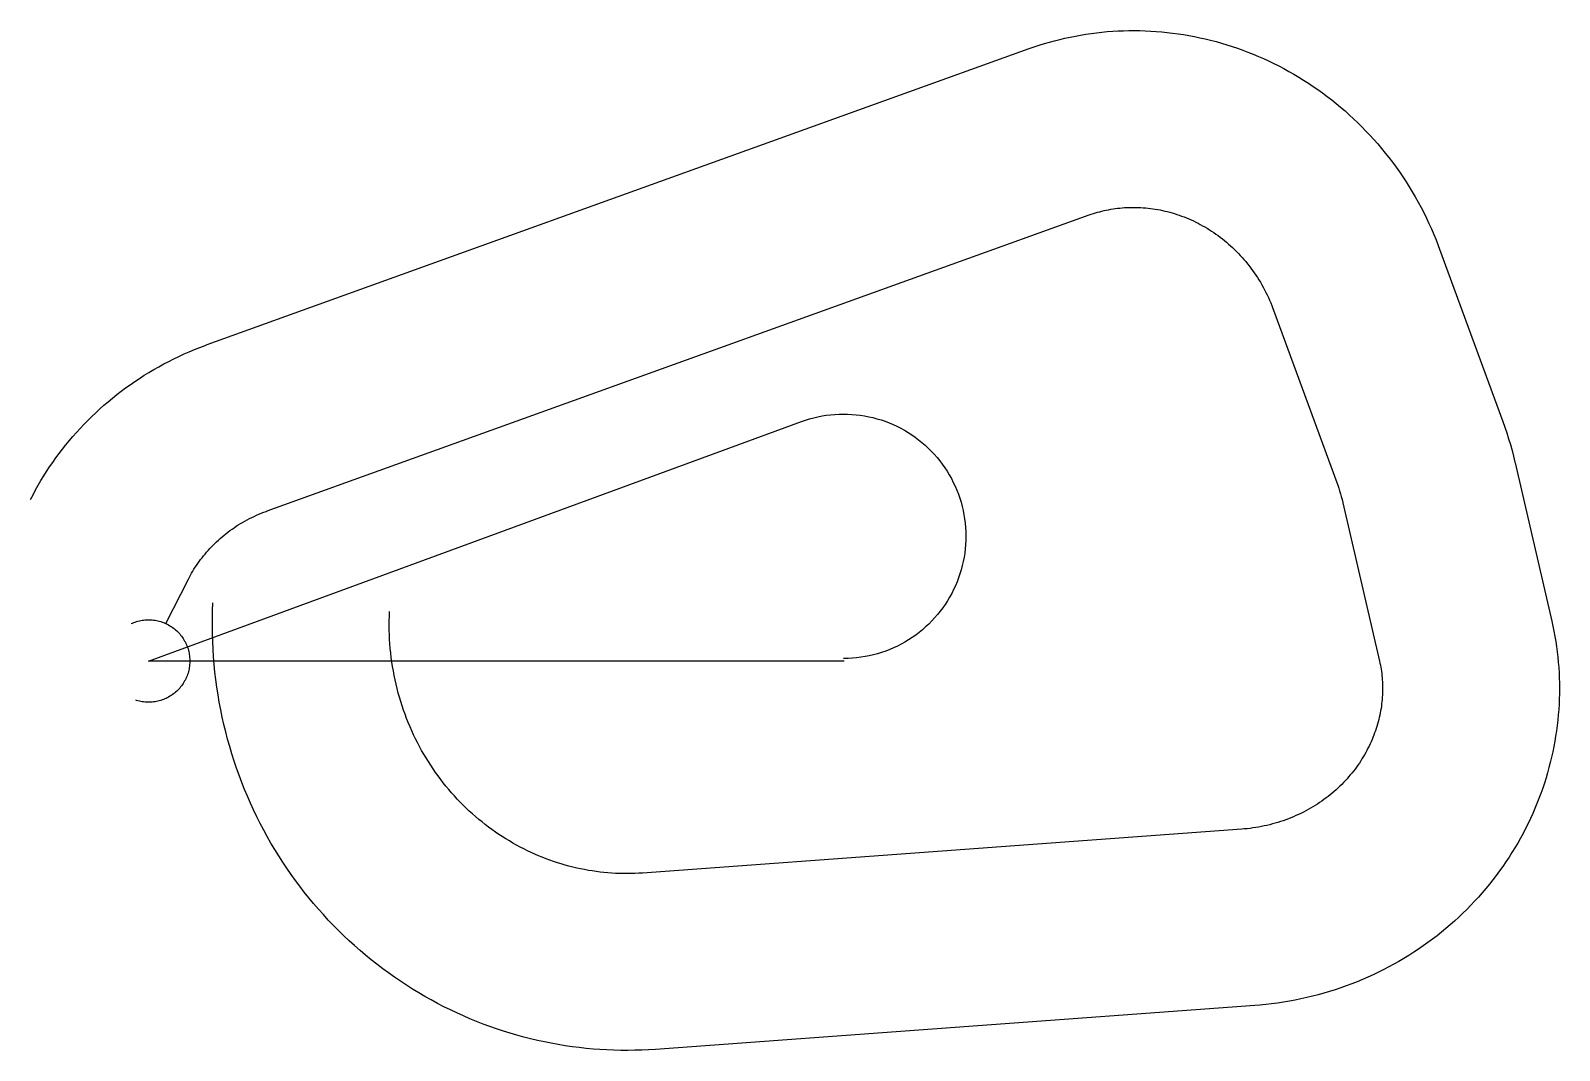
# Model space of a CAD drawing. Header units: metres. Extents: x -3070 to 36701, y -10133 to 16403.
import ezdxf

# ---------------------------------------------------------------- set-up
doc = ezdxf.new("R2010")
doc.units = ezdxf.units.M

msp = doc.modelspace()

# ---------------------------------------------------------------- linework, layer by layer
at = {"layer": 'Boundry', "color": 1}
for p, q in [((1523, 8231), (22910, 15933)), ((3082, 3903), (24468, 11605)), ((33585, 10712), (35229, 6230)), ((29266, 9128), (30911, 4646)), ((35549, 5154), (36501, 1036)), ((31068, 4118), (32020, 0)), ((451, 973), (1034, 2127)), ((28441, -4375), (12852, -5517)), ((28777, -8963), (13188, -10105))]:
    msp.add_line(p, q, dxfattribs=at)
at = {"layer": 'NorminalTrack', "color": 1}
msp.add_lwpolyline([(18090, 0), (0, 0), (16984, 6230), (16984, 6230), (17088, 6267), (17195, 6299), (17302, 6328), (17410, 6354), (17519, 6375), (17628, 6393), (17738, 6407), (17849, 6417), (17960, 6423), (18071, 6425), (18182, 6423), (18293, 6418), (18403, 6408), (18514, 6395), (18623, 6378), (18732, 6357), (18841, 6332), (18948, 6304), (19054, 6272), (19159, 6236), (19263, 6196), (19365, 6153), (19466, 6107), (19565, 6056), (19662, 6003), (19757, 5946), (19851, 5886), (19942, 5822), (20031, 5756), (20117, 5686), (20201, 5613), (20282, 5538), (20361, 5460), (20437, 5379), (20510, 5295), (20580, 5209), (20647, 5120), (20711, 5030), (20772, 4937), (20829, 4842), (20883, 4745), (20934, 4646), (20981, 4545), (21025, 4443), (21065, 4340), (21101, 4235), (21134, 4129), (21163, 4022), (21188, 3914), (21210, 3805), (21227, 3695), (21241, 3585), (21251, 3474), (21257, 3363), (21259, 3252), (21258, 3141), (21252, 3031), (21243, 2920), (21230, 2810), (21213, 2700), (21192, 2591), (21167, 2483), (21138, 2376), (21106, 2269), (21070, 2164), (21031, 2060), (20988, 1958), (20941, 1857), (20891, 1758), (20837, 1661), (20780, 1566), (20720, 1473), (20657, 1382), (20590, 1293), (20521, 1206), (20448, 1122), (20372, 1041), (20294, 962), (20213, 886), (20129, 813), (20043, 743), (19955, 676), (19864, 612), (19771, 551), (19676, 494), (19579, 440), (19480, 389), (19380, 342), (19278, 299), (19174, 259), (19069, 222), (18963, 189), (18856, 160), (18748, 135), (18639, 114), (18530, 96), (18419, 82), (18309, 72), (18198, 66), (18087, 64), (18079, 64)], dxfattribs=at)
at = {"layer": 'WindSpiral', "color": 5}
for points in [[(22910, 15933), (23039, 15979), (23170, 16022), (23302, 16063), (23434, 16102), (23567, 16138), (23702, 16172), (23837, 16204), (23972, 16234), (24109, 16261), (24246, 16286), (24384, 16309), (24522, 16329), (24661, 16347), (24800, 16362), (24940, 16375), (25080, 16386), (25221, 16394), (25362, 16399), (25503, 16403), (25645, 16403), (25786, 16402), (25928, 16397), (26070, 16391), (26213, 16382), (26355, 16370), (26497, 16356), (26639, 16339), (26781, 16320), (26923, 16298), (27064, 16274), (27206, 16247), (27347, 16218), (27488, 16186), (27628, 16152), (27768, 16115), (27908, 16076), (28047, 16034), (28186, 15990), (28324, 15944), (28461, 15894), (28598, 15843), (28734, 15789), (28869, 15732), (29003, 15673), (29137, 15612), (29270, 15548), (29401, 15482), (29532, 15413), (29662, 15342), (29790, 15269), (29918, 15193), (30044, 15115), (30170, 15035), (30293, 14952), (30416, 14867), (30537, 14780), (30657, 14690), (30776, 14599), (30893, 14505), (31009, 14409), (31123, 14311), (31235, 14211), (31346, 14108), (31456, 14004), (31563, 13898), (31669, 13789), (31773, 13679), (31875, 13566), (31976, 13452), (32075, 13336), (32171, 13217), (32266, 13097), (32359, 12976), (32450, 12852), (32538, 12727), (32625, 12600), (32710, 12471), (32792, 12341), (32872, 12209), (32950, 12075), (33026, 11940), (33100, 11804), (33171, 11666), (33240, 11526), (33306, 11386), (33370, 11244), (33432, 11100), (33492, 10955), (33549, 10810), (33585, 10712)], [(24468, 11605), (24522, 11624), (24577, 11642), (24632, 11659), (24687, 11676), (24743, 11691), (24799, 11705), (24856, 11719), (24914, 11731), (24971, 11743), (25029, 11753), (25088, 11763), (25147, 11771), (25206, 11779), (25266, 11786), (25325, 11791), (25386, 11796), (25446, 11799), (25507, 11802), (25568, 11803), (25629, 11803), (25691, 11803), (25752, 11801), (25814, 11798), (25876, 11794), (25938, 11789), (26001, 11783), (26063, 11775), (26125, 11767), (26188, 11757), (26250, 11747), (26313, 11735), (26375, 11722), (26438, 11708), (26500, 11693), (26563, 11676), (26625, 11659), (26687, 11640), (26750, 11620), (26811, 11599), (26873, 11577), (26935, 11554), (26996, 11529), (27057, 11504), (27118, 11477), (27179, 11449), (27239, 11420), (27299, 11390), (27359, 11359), (27418, 11326), (27477, 11293), (27535, 11258), (27594, 11222), (27651, 11185), (27708, 11147), (27765, 11108), (27821, 11068), (27877, 11026), (27932, 10984), (27986, 10940), (28040, 10895), (28093, 10850), (28146, 10803), (28198, 10755), (28249, 10706), (28299, 10656), (28349, 10605), (28398, 10553), (28447, 10500), (28494, 10446), (28541, 10391), (28587, 10335), (28632, 10278), (28676, 10220), (28719, 10161), (28761, 10101), (28803, 10040), (28843, 9979), (28883, 9916), (28921, 9853), (28959, 9789), (28995, 9724), (29031, 9658), (29065, 9591), (29098, 9524), (29131, 9456), (29162, 9387), (29192, 9317), (29221, 9247), (29248, 9176), (29266, 9128)], [(-3070, 4203), (-3006, 4327), (-2940, 4450), (-2871, 4573), (-2800, 4694), (-2727, 4814), (-2652, 4933), (-2574, 5051), (-2495, 5167), (-2413, 5283), (-2329, 5397), (-2243, 5509), (-2155, 5621), (-2064, 5731), (-1972, 5840), (-1878, 5947), (-1782, 6052), (-1683, 6157), (-1583, 6259), (-1481, 6360), (-1377, 6459), (-1271, 6557), (-1163, 6653), (-1054, 6747), (-942, 6839), (-829, 6930), (-714, 7019), (-598, 7106), (-479, 7190), (-359, 7273), (-238, 7354), (-115, 7433), (10, 7510), (136, 7585), (264, 7658), (393, 7728), (523, 7797), (655, 7863), (788, 7927), (923, 7989), (1059, 8048), (1196, 8105), (1334, 8160), (1473, 8213), (1523, 8231)], [(35229, 6230), (35282, 6082), (35332, 5933), (35380, 5783), (35425, 5632), (35468, 5480), (35508, 5327), (35545, 5173), (35549, 5154)], [(30911, 4646), (30936, 4573), (30961, 4501), (30984, 4427), (31006, 4353), (31027, 4278), (31047, 4203), (31065, 4127), (31068, 4118)], [(1034, 2127), (1062, 2179), (1090, 2232), (1119, 2284), (1150, 2336), (1181, 2387), (1213, 2438), (1247, 2489), (1281, 2539), (1316, 2589), (1353, 2639), (1390, 2688), (1428, 2736), (1468, 2784), (1508, 2832), (1549, 2879), (1592, 2925), (1635, 2971), (1679, 3016), (1724, 3060), (1770, 3104), (1817, 3147), (1865, 3190), (1913, 3232), (1963, 3273), (2013, 3313), (2065, 3353), (2117, 3392), (2170, 3430), (2224, 3467), (2279, 3504), (2334, 3539), (2390, 3574), (2447, 3608), (2505, 3641), (2564, 3673), (2623, 3704), (2683, 3734), (2744, 3763), (2806, 3792), (2868, 3819), (2931, 3845), (2994, 3870), (3059, 3894), (3082, 3903)], [(13188, -10105), (13008, -10117), (12828, -10125), (12648, -10130), (12467, -10133), (12286, -10132), (12105, -10128), (11924, -10120), (11742, -10110), (11561, -10096), (11380, -10079), (11198, -10059), (11017, -10036), (10837, -10010), (10656, -9980), (10476, -9947), (10296, -9911), (10117, -9872), (9938, -9830), (9760, -9784), (9582, -9736), (9405, -9684), (9229, -9629), (9053, -9571), (8878, -9510), (8705, -9445), (8532, -9378), (8360, -9307), (8189, -9234), (8019, -9157), (7851, -9077), (7684, -8995), (7518, -8909), (7353, -8820), (7190, -8729), (7028, -8634), (6867, -8536), (6709, -8436), (6551, -8333), (6396, -8226), (6242, -8117), (6090, -8006), (5939, -7891), (5791, -7774), (5644, -7654), (5500, -7531), (5357, -7406), (5216, -7278), (5078, -7147), (4941, -7014), (4807, -6878), (4675, -6740), (4546, -6600), (4418, -6457), (4293, -6311), (4171, -6164), (4051, -6014), (3933, -5862), (3818, -5707), (3706, -5551), (3596, -5392), (3489, -5231), (3384, -5069), (3283, -4904), (3184, -4737), (3088, -4569), (2994, -4398), (2904, -4226), (2817, -4052), (2732, -3876), (2651, -3699), (2572, -3520), (2497, -3340), (2424, -3158), (2355, -2974), (2289, -2790), (2226, -2604), (2166, -2416), (2110, -2228), (2056, -2038), (2006, -1847), (1960, -1655), (1916, -1462), (1876, -1268), (1839, -1073), (1806, -878), (1776, -682), (1749, -484), (1726, -287), (1706, -88), (1690, 110), (1677, 310), (1668, 509), (1662, 709), (1659, 910), (1660, 1110), (1665, 1311), (1673, 1512), (1673, 1517)], [(12852, -5517), (12752, -5524), (12652, -5529), (12552, -5531), (12452, -5533), (12351, -5532), (12250, -5530), (12149, -5526), (12048, -5520), (11947, -5512), (11845, -5503), (11744, -5492), (11643, -5479), (11541, -5464), (11440, -5447), (11339, -5429), (11238, -5409), (11137, -5387), (11036, -5363), (10936, -5337), (10835, -5310), (10735, -5280), (10636, -5249), (10536, -5216), (10437, -5182), (10339, -5145), (10241, -5107), (10143, -5067), (10046, -5025), (9950, -4982), (9854, -4936), (9758, -4889), (9664, -4840), (9570, -4790), (9476, -4737), (9384, -4683), (9292, -4627), (9201, -4570), (9111, -4511), (9022, -4450), (8933, -4387), (8846, -4323), (8759, -4257), (8674, -4189), (8589, -4120), (8506, -4049), (8424, -3977), (8342, -3903), (8262, -3828), (8183, -3751), (8106, -3672), (8029, -3592), (7954, -3510), (7880, -3427), (7807, -3343), (7736, -3257), (7666, -3170), (7598, -3081), (7531, -2991), (7465, -2900), (7401, -2807), (7338, -2713), (7277, -2618), (7218, -2522), (7160, -2424), (7103, -2325), (7049, -2225), (6996, -2124), (6944, -2022), (6895, -1918), (6847, -1814), (6800, -1709), (6756, -1602), (6713, -1495), (6672, -1387), (6633, -1278), (6596, -1168), (6561, -1057), (6527, -945), (6496, -833), (6466, -719), (6438, -605), (6412, -491), (6389, -376), (6367, -260), (6347, -143), (6329, -26), (6313, 91), (6299, 209), (6287, 328), (6278, 446), (6270, 566), (6264, 685), (6261, 805), (6259, 925), (6260, 1045), (6263, 1166), (6268, 1287), (6268, 1290)], [(-453, 972), (-419, 987), (-384, 1001), (-349, 1014), (-314, 1026), (-278, 1036), (-241, 1045), (-205, 1053), (-168, 1059), (-131, 1065), (-93, 1068), (-56, 1071), (-19, 1072), (19, 1072), (56, 1071), (93, 1068), (131, 1065), (168, 1059), (205, 1053), (241, 1045), (278, 1036), (314, 1026), (349, 1014), (384, 1001), (419, 987), (453, 972), (487, 956), (520, 938), (552, 919), (584, 900), (615, 879), (645, 857), (675, 834), (704, 809), (731, 784), (758, 758), (784, 731), (809, 704), (834, 675), (857, 645), (879, 615), (900, 584), (919, 552), (938, 520), (956, 487), (972, 453), (987, 419), (1001, 384), (1014, 349), (1026, 314), (1036, 278), (1045, 241), (1053, 205), (1059, 168), (1065, 131), (1068, 93), (1071, 56), (1072, 19), (1072, -19), (1071, -56), (1068, -93), (1065, -131), (1059, -168), (1053, -205), (1045, -241), (1036, -278), (1026, -314), (1014, -349), (1001, -384), (987, -419), (972, -453), (956, -487), (938, -520), (919, -552), (900, -584), (879, -615), (857, -645), (834, -675), (809, -704), (784, -731), (758, -758), (731, -784), (704, -809), (675, -834), (645, -857), (615, -879), (584, -900), (552, -919), (520, -938), (487, -956), (453, -972), (419, -987), (384, -1001), (349, -1014), (314, -1026), (278, -1036), (241, -1045), (205, -1053), (168, -1059), (131, -1065), (93, -1068), (56, -1071), (19, -1072), (-19, -1072), (-56, -1071), (-93, -1068), (-131, -1065), (-168, -1059), (-205, -1053), (-241, -1045), (-278, -1036), (-314, -1026), (-331, -1020)], [(36501, 1036), (36531, 905), (36558, 773), (36582, 640), (36604, 507), (36625, 373), (36642, 239), (36658, 104), (36671, -32), (36682, -167), (36690, -304), (36696, -440), (36700, -577), (36701, -714), (36700, -851), (36696, -989), (36690, -1126), (36682, -1264), (36671, -1402), (36658, -1540), (36642, -1677), (36624, -1815), (36603, -1953), (36580, -2090), (36555, -2227), (36527, -2364), (36497, -2501), (36464, -2637), (36429, -2773), (36392, -2908), (36352, -3043), (36309, -3178), (36265, -3312), (36217, -3445), (36168, -3578), (36116, -3710), (36062, -3841), (36005, -3972), (35946, -4102), (35884, -4230), (35821, -4358), (35755, -4485), (35686, -4611), (35615, -4737), (35542, -4861), (35467, -4983), (35390, -5105), (35310, -5226), (35228, -5345), (35144, -5463), (35058, -5580), (34969, -5695), (34879, -5809), (34786, -5922), (34691, -6033), (34594, -6142), (34495, -6250), (34394, -6357), (34291, -6462), (34186, -6565), (34080, -6666), (33971, -6766), (33860, -6864), (33748, -6960), (33633, -7054), (33517, -7147), (33399, -7237), (33280, -7326), (33158, -7413), (33035, -7497), (32911, -7580), (32784, -7660), (32656, -7739), (32527, -7815), (32396, -7889), (32264, -7961), (32130, -8031), (31995, -8098), (31858, -8163), (31720, -8226), (31581, -8287), (31441, -8345), (31299, -8401), (31157, -8454), (31013, -8505), (30868, -8554), (30722, -8600), (30575, -8643), (30427, -8684), (30279, -8723), (30129, -8759), (29978, -8792), (29827, -8823), (29675, -8851), (29523, -8877), (29369, -8900), (29215, -8920), (29061, -8938), (28906, -8953), (28777, -8963)], [(32020, 0), (32031, -53), (32042, -106), (32052, -160), (32061, -214), (32070, -268), (32077, -323), (32083, -378), (32088, -434), (32093, -490), (32096, -546), (32099, -602), (32100, -659), (32101, -715), (32100, -772), (32099, -830), (32096, -887), (32093, -945), (32088, -1002), (32083, -1060), (32076, -1118), (32068, -1176), (32060, -1234), (32050, -1293), (32039, -1351), (32028, -1409), (32015, -1467), (32001, -1525), (31986, -1584), (31970, -1642), (31952, -1700), (31934, -1758), (31915, -1816), (31894, -1873), (31873, -1931), (31850, -1988), (31827, -2045), (31802, -2102), (31776, -2159), (31749, -2215), (31721, -2271), (31692, -2327), (31662, -2383), (31631, -2438), (31599, -2493), (31565, -2547), (31531, -2601), (31496, -2655), (31459, -2708), (31422, -2760), (31383, -2813), (31343, -2864), (31303, -2915), (31261, -2966), (31218, -3016), (31175, -3065), (31130, -3114), (31084, -3162), (31038, -3210), (30990, -3257), (30941, -3303), (30892, -3348), (30841, -3393), (30790, -3437), (30737, -3480), (30684, -3523), (30630, -3564), (30575, -3605), (30519, -3645), (30462, -3684), (30404, -3723), (30345, -3760), (30286, -3796), (30226, -3832), (30165, -3866), (30103, -3900), (30040, -3933), (29977, -3964), (29913, -3995), (29848, -4024), (29783, -4053), (29716, -4080), (29650, -4107), (29582, -4132), (29514, -4156), (29445, -4179), (29376, -4201), (29306, -4222), (29235, -4241), (29164, -4260), (29093, -4277), (29021, -4293), (28948, -4308), (28875, -4321), (28802, -4334), (28728, -4345), (28653, -4354), (28579, -4363), (28504, -4370), (28441, -4375)]]:
    msp.add_lwpolyline(points, dxfattribs=at)

doc.saveas('drawing.dxf')
